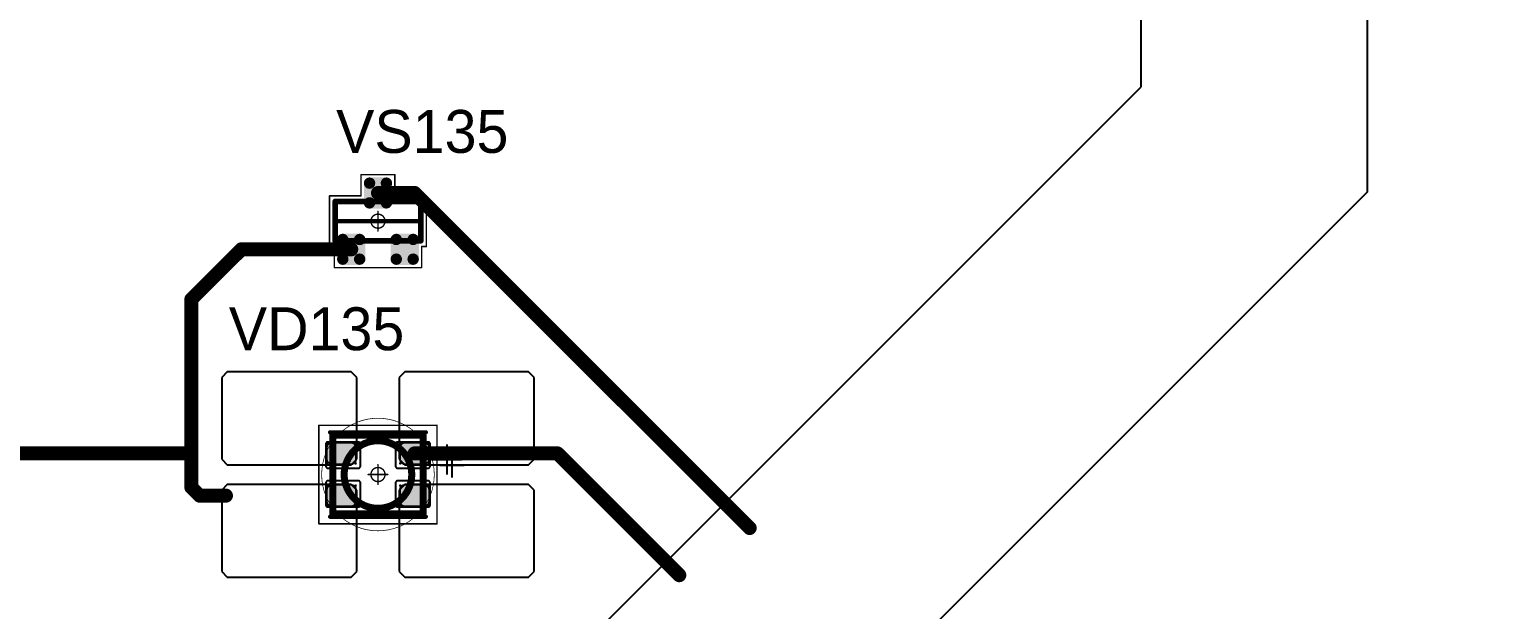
# Model space of a CAD drawing. Header units: millimetres. Extents: x 0 to 400, y 0 to 511.
# Drawn here: x 347.6 to 400, y 36.7 to 57.3 of the extents above; entities that cross this region are included whole.
import ezdxf

# ---------------------------------------------------------------- set-up
doc = ezdxf.new("R2010")
doc.units = ezdxf.units.MM
for name, color, linetype in [('Mechanical10', 56, 'Continuous'), ('Mechanical13', 56, 'Continuous'), ('Mechanical15', 56, 'Continuous'), ('Mechanical2', 216, 'Continuous'), ('TopLayer', 1, 'Continuous'), ('TopOverlay', 2, 'Continuous'), ('TopPaste', 8, 'Continuous'), ('TopSolder', 216, 'Continuous')]:
    doc.layers.add(name, color=color, linetype=linetype)

# ---------------------------------------------------------------- blocks, each defined once
blk = doc.blocks.new('SOT23_462')
at = {"layer": 'Mechanical13', "const_width": 0.2}
for points in [[(-0.7, 1.52), (0.7, 1.52)], [(-0.7, 1.52), (-0.7, -1.52)], [(0.7, 1.52), (0.7, -1.52)], [(-0.7, -1.52), (0.7, -1.52)]]:
    blk.add_lwpolyline(points, dxfattribs=at)
at = {"layer": 'Mechanical13', "const_width": 0.1}
for points in [[(-0.75, 1.52, 1), (-0.65, 1.52, 1)], [(-0.75, 1.52, 1), (-0.65, 1.52, 1)], [(0.65, 1.52, 1), (0.75, 1.52, 1)], [(0.65, 1.52, 1), (0.75, 1.52, 1)], [(-0.75, -1.52, 1), (-0.65, -1.52, 1)], [(-0.75, -1.52, 1), (-0.65, -1.52, 1)], [(0.65, -1.52, 1), (0.75, -1.52, 1)], [(0.65, -1.52, 1), (0.75, -1.52, 1)]]:
    blk.add_lwpolyline(points, format="xyb", close=True, dxfattribs=at)
at = {"layer": 'Mechanical15', "const_width": 0.05}
for points in [[(-1.65, 1.55), (-1.65, -1.55)], [(-1.65, 1.55), (-0.9, 1.55)], [(-0.9, 1.72), (-0.9, 1.55)], [(-0.9, 1.72), (0.9, 1.72)], [(0.9, 1.72), (0.9, 0.6)], [(0.9, 0.6), (1.65, 0.6)], [(1.65, 0.6), (1.65, -0.6)], [(-0.35, 0), (0.35, 0)], [(0, 0.35), (0, -0.35)], [(0.9, -0.6), (1.65, -0.6)], [(0.9, -0.6), (0.9, -1.72)], [(-1.65, -1.55), (-0.9, -1.55)], [(-0.9, -1.55), (-0.9, -1.72)], [(-0.9, -1.72), (0.9, -1.72)]]:
    blk.add_lwpolyline(points, dxfattribs=at)
at = {"layer": 'Mechanical15'}
for points, const_width in [([(-1.662, 1.55, 1), (-1.637, 1.55, 1)], 0.025), ([(-1.662, 1.55, 1), (-1.637, 1.55, 1)], 0.025), ([(-0.913, 1.72, 1), (-0.888, 1.72, 1)], 0.025), ([(-0.913, 1.72, 1), (-0.888, 1.72, 1)], 0.025), ([(-0.913, 1.55, 1), (-0.888, 1.55, 1)], 0.025), ([(-0.913, 1.55, 1), (-0.888, 1.55, 1)], 0.025), ([(0.888, 1.72, 1), (0.913, 1.72, 1)], 0.025), ([(0.888, 1.72, 1), (0.913, 1.72, 1)], 0.025), ([(0.888, 0.6, 1), (0.913, 0.6, 1)], 0.025), ([(0.888, 0.6, 1), (0.913, 0.6, 1)], 0.025), ([(1.637, 0.6, 1), (1.662, 0.6, 1)], 0.025), ([(1.637, 0.6, 1), (1.662, 0.6, 1)], 0.025), ([(-0.362, 0, 1), (-0.337, 0, 1)], 0.025), ([(0.25, 0, 1), (-0.25, 0, 1)], 0.05), ([(-0.262, 0, 1), (-0.238, 0, 1)], 0.025), ([(-0.012, 0.35, 1), (0.012, 0.35, 1)], 0.025), ([(0.238, 0, 1), (0.262, 0, 1)], 0.025), ([(0.337, 0, 1), (0.362, 0, 1)], 0.025), ([(-0.012, -0.35, 1), (0.012, -0.35, 1)], 0.025), ([(0.888, -0.6, 1), (0.913, -0.6, 1)], 0.025), ([(0.888, -0.6, 1), (0.913, -0.6, 1)], 0.025), ([(1.637, -0.6, 1), (1.662, -0.6, 1)], 0.025), ([(1.637, -0.6, 1), (1.662, -0.6, 1)], 0.025), ([(-1.662, -1.55, 1), (-1.637, -1.55, 1)], 0.025), ([(-1.662, -1.55, 1), (-1.637, -1.55, 1)], 0.025), ([(-0.913, -1.55, 1), (-0.888, -1.55, 1)], 0.025), ([(-0.913, -1.55, 1), (-0.888, -1.55, 1)], 0.025), ([(-0.913, -1.72, 1), (-0.888, -1.72, 1)], 0.025), ([(-0.913, -1.72, 1), (-0.888, -1.72, 1)], 0.025), ([(0.888, -1.72, 1), (0.913, -1.72, 1)], 0.025), ([(0.888, -1.72, 1), (0.913, -1.72, 1)], 0.025)]:
    blk.add_lwpolyline(points, format="xyb", close=True, dxfattribs=dict(at, const_width=const_width))
at = {"layer": 'TopLayer', "const_width": 0.1}
for points in [[(-1.4, 1.25, 1), (-1.3, 1.25, 1)], [(-0.7, 1.25, 1), (-0.6, 1.25, 1)], [(-1.4, 0.65, 1), (-1.3, 0.65, 1)], [(-0.7, 0.65, 1), (-0.6, 0.65, 1)], [(0.6, 0.3, 1), (0.7, 0.3, 1)], [(1.3, 0.3, 1), (1.4, 0.3, 1)], [(0.6, -0.3, 1), (0.7, -0.3, 1)], [(1.3, -0.3, 1), (1.4, -0.3, 1)], [(-1.4, -0.65, 1), (-1.3, -0.65, 1)], [(-0.7, -0.65, 1), (-0.6, -0.65, 1)], [(-1.4, -1.25, 1), (-1.3, -1.25, 1)], [(-0.7, -1.25, 1), (-0.6, -1.25, 1)]]:
    blk.add_lwpolyline(points, format="xyb", close=True, dxfattribs=at)
at = {"layer": 'TopLayer'}
for points in [[(-1.45, 1.25), (-1.45, 0.65), (-0.55, 1.25), (-0.55, 0.65)], [(-1.35, 1.35), (-1.35, 0.55), (-0.65, 1.35), (-0.65, 0.55)], [(0.55, 0.3), (0.55, -0.3), (1.45, 0.3), (1.45, -0.3)], [(0.65, 0.4), (0.65, -0.4), (1.35, 0.4), (1.35, -0.4)], [(-1.45, -0.65), (-1.45, -1.25), (-0.55, -0.65), (-0.55, -1.25)], [(-1.35, -0.55), (-1.35, -1.35), (-0.65, -0.55), (-0.65, -1.35)]]:
    blk.add_solid(points, dxfattribs=at)
at = {"layer": 'TopOverlay', "const_width": 0.15}
blk.add_lwpolyline([(0, 1.5), (0, -1.5)], dxfattribs=at)
at = {"layer": 'TopOverlay', "const_width": 0.075}
for points in [[(-0.038, 1.5, 1), (0.038, 1.5, 1)], [(-0.038, -1.5, 1), (0.038, -1.5, 1)]]:
    blk.add_lwpolyline(points, format="xyb", close=True, dxfattribs=at)
at = {"layer": 'TopPaste', "const_width": 0.075}
for points in [[(-1.387, 1.25, 1), (-1.313, 1.25, 1)], [(-0.687, 1.25, 1), (-0.613, 1.25, 1)], [(-1.387, 0.65, 1), (-1.313, 0.65, 1)], [(-0.687, 0.65, 1), (-0.613, 0.65, 1)], [(0.613, 0.3, 1), (0.687, 0.3, 1)], [(1.313, 0.3, 1), (1.387, 0.3, 1)], [(0.613, -0.3, 1), (0.687, -0.3, 1)], [(1.313, -0.3, 1), (1.387, -0.3, 1)], [(-1.387, -0.65, 1), (-1.313, -0.65, 1)], [(-0.687, -0.65, 1), (-0.613, -0.65, 1)], [(-1.387, -1.25, 1), (-1.313, -1.25, 1)], [(-0.687, -1.25, 1), (-0.613, -1.25, 1)]]:
    blk.add_lwpolyline(points, format="xyb", close=True, dxfattribs=at)
at = {"layer": 'TopPaste'}
for points in [[(-1.425, 1.25), (-1.425, 0.65), (-0.575, 1.25), (-0.575, 0.65)], [(-1.35, 1.325), (-1.35, 0.575), (-0.65, 1.325), (-0.65, 0.575)], [(0.575, 0.3), (0.575, -0.3), (1.425, 0.3), (1.425, -0.3)], [(0.65, 0.375), (0.65, -0.375), (1.35, 0.375), (1.35, -0.375)], [(-1.425, -0.65), (-1.425, -1.25), (-0.575, -0.65), (-0.575, -1.25)], [(-1.35, -0.575), (-1.35, -1.325), (-0.65, -0.575), (-0.65, -1.325)]]:
    blk.add_solid(points, dxfattribs=at)
at = {"layer": 'TopSolder', "const_width": 0.202}
for points in [[(-1.451, 1.25, 1), (-1.249, 1.25, 1)], [(-0.751, 1.25, 1), (-0.549, 1.25, 1)], [(-1.451, 0.65, 1), (-1.249, 0.65, 1)], [(-0.751, 0.65, 1), (-0.549, 0.65, 1)], [(0.549, 0.3, 1), (0.751, 0.3, 1)], [(1.249, 0.3, 1), (1.451, 0.3, 1)], [(-1.451, -0.65, 1), (-1.249, -0.65, 1)], [(-0.751, -0.65, 1), (-0.549, -0.65, 1)], [(0.549, -0.3, 1), (0.751, -0.3, 1)], [(1.249, -0.3, 1), (1.451, -0.3, 1)], [(-1.451, -1.25, 1), (-1.249, -1.25, 1)], [(-0.751, -1.25, 1), (-0.549, -1.25, 1)]]:
    blk.add_lwpolyline(points, format="xyb", close=True, dxfattribs=at)
at = {"layer": 'TopSolder'}
for points in [[(-1.552, 1.25), (-1.552, 0.65), (-0.448, 1.25), (-0.448, 0.65)], [(-1.35, 1.452), (-1.35, 0.448), (-0.65, 1.452), (-0.65, 0.448)], [(0.448, 0.3), (0.448, -0.3), (1.552, 0.3), (1.552, -0.3)], [(0.65, 0.502), (0.65, -0.502), (1.35, 0.502), (1.35, -0.502)], [(-1.35, -0.448), (-1.35, -1.452), (-0.65, -0.448), (-0.65, -1.452)], [(-1.552, -0.65), (-1.552, -1.25), (-0.448, -0.65), (-0.448, -1.25)]]:
    blk.add_solid(points, dxfattribs=at)
blk = doc.blocks.new('E65F_666')
at = {"layer": 'Mechanical13'}
for p, q in [((2.441, 1.071), (2.441, 0)), ((1.905, 0.536), (2.976, 0.536))]:
    blk.add_line(p, q, dxfattribs=at)
at = {"layer": 'Mechanical13', "const_width": 0.25}
for points in [[(-1.6, -1.4), (-1.6, 1.4)], [(-1.6, 1.4), (1.6, 1.4)], [(1.6, -1.4), (1.6, 1.4)], [(-1.6, -1.4), (1.6, -1.4)]]:
    blk.add_lwpolyline(points, dxfattribs=at)
at = {"layer": 'Mechanical13'}
for points, const_width in [([(-1.663, 1.4, 1), (-1.538, 1.4, 1)], 0.125), ([(-1.663, 1.4, 1), (-1.538, 1.4, 1)], 0.125), ([(1.2, 0, 1), (-1.2, 0, 1)], 0.25), ([(1.537, 1.4, 1), (1.662, 1.4, 1)], 0.125), ([(1.537, 1.4, 1), (1.662, 1.4, 1)], 0.125), ([(-1.263, 0, 1), (-1.138, 0, 1)], 0.125), ([(1.137, 0, 1), (1.262, 0, 1)], 0.125), ([(-1.663, -1.4, 1), (-1.538, -1.4, 1)], 0.125), ([(-1.663, -1.4, 1), (-1.538, -1.4, 1)], 0.125), ([(1.537, -1.4, 1), (1.662, -1.4, 1)], 0.125), ([(1.537, -1.4, 1), (1.662, -1.4, 1)], 0.125)]:
    blk.add_lwpolyline(points, format="xyb", close=True, dxfattribs=dict(at, const_width=const_width))
at = {"layer": 'Mechanical15', "const_width": 0.05}
for points in [[(-2.1, 1.75), (2.1, 1.75)], [(-2.1, -1.75), (-2.1, 1.75)], [(2.1, -1.75), (2.1, 1.75)], [(-0.35, 0), (0.35, 0)], [(-0.35, 0), (0.35, 0)], [(0, -0.35), (0, 0.35)], [(0, -0.35), (0, 0.35)], [(-2.1, -1.75), (2.1, -1.75)]]:
    blk.add_lwpolyline(points, dxfattribs=at)
at = {"layer": 'Mechanical15'}
for points, const_width in [([(-2.113, 1.75, 1), (-2.088, 1.75, 1)], 0.025), ([(-2.113, 1.75, 1), (-2.088, 1.75, 1)], 0.025), ([(2.087, 1.75, 1), (2.112, 1.75, 1)], 0.025), ([(2.087, 1.75, 1), (2.112, 1.75, 1)], 0.025), ([(-0.363, 0, 1), (-0.338, 0, 1)], 0.025), ([(-0.363, 0, 1), (-0.338, 0, 1)], 0.025), ([(0.25, 0, 1), (-0.25, 0, 1)], 0.05), ([(0.25, 0, 1), (-0.25, 0, 1)], 0.05), ([(-0.263, 0, 1), (-0.238, 0, 1)], 0.025), ([(-0.263, 0, 1), (-0.238, 0, 1)], 0.025), ([(-0.013, 0.35, 1), (0.012, 0.35, 1)], 0.025), ([(-0.013, 0.35, 1), (0.012, 0.35, 1)], 0.025), ([(0.237, 0, 1), (0.262, 0, 1)], 0.025), ([(0.237, 0, 1), (0.262, 0, 1)], 0.025), ([(0.337, 0, 1), (0.362, 0, 1)], 0.025), ([(0.337, 0, 1), (0.362, 0, 1)], 0.025), ([(-0.013, -0.35, 1), (0.012, -0.35, 1)], 0.025), ([(-0.013, -0.35, 1), (0.012, -0.35, 1)], 0.025), ([(-2.113, -1.75, 1), (-2.088, -1.75, 1)], 0.025), ([(-2.113, -1.75, 1), (-2.088, -1.75, 1)], 0.025), ([(2.087, -1.75, 1), (2.112, -1.75, 1)], 0.025), ([(2.087, -1.75, 1), (2.112, -1.75, 1)], 0.025)]:
    blk.add_lwpolyline(points, format="xyb", close=True, dxfattribs=dict(at, const_width=const_width))
at = {"layer": 'TopLayer'}
for p, q in [((-5.35, 3.65), (-5.55, 3.45)), ((-5.55, 3.45), (-5.55, 3.45)), ((-5.55, 3.45), (-5.55, 0.55)), ((-0.95, 3.65), (-5.35, 3.65)), ((-5.35, 3.65), (-5.35, 3.65)), ((-0.75, 3.45), (-0.95, 3.65)), ((-0.75, 0.55), (-0.75, 3.45)), ((0.95, 3.65), (0.75, 3.45)), ((0.75, 3.45), (0.75, 3.45)), ((0.75, 3.45), (0.75, 0.55)), ((5.35, 3.65), (0.95, 3.65)), ((0.95, 3.65), (0.95, 3.65)), ((5.55, 3.45), (5.35, 3.65)), ((5.55, 0.55), (5.55, 3.45)), ((-5.55, 0.55), (-5.35, 0.35)), ((-0.95, 0.35), (-0.75, 0.55)), ((0.75, 0.55), (0.95, 0.35)), ((5.35, 0.35), (5.55, 0.55)), ((-5.35, 0.35), (-0.95, 0.35)), ((0.95, 0.35), (5.35, 0.35)), ((-5.35, -0.35), (-5.55, -0.55)), ((-0.95, -0.35), (-5.35, -0.35)), ((-5.35, -0.35), (-5.35, -0.35)), ((-0.75, -0.55), (-0.95, -0.35)), ((0.95, -0.35), (0.75, -0.55)), ((5.35, -0.35), (0.95, -0.35)), ((0.95, -0.35), (0.95, -0.35)), ((5.55, -0.55), (5.35, -0.35)), ((-5.55, -0.55), (-5.55, -0.55)), ((-5.55, -0.55), (-5.55, -3.45)), ((-0.75, -3.45), (-0.75, -0.55)), ((0.75, -0.55), (0.75, -0.55)), ((0.75, -0.55), (0.75, -3.45)), ((5.55, -3.45), (5.55, -0.55)), ((-5.55, -3.45), (-5.35, -3.65)), ((-5.35, -3.65), (-0.95, -3.65)), ((-0.95, -3.65), (-0.75, -3.45)), ((0.75, -3.45), (0.95, -3.65)), ((0.95, -3.65), (5.35, -3.65)), ((5.35, -3.65), (5.55, -3.45))]:
    blk.add_line(p, q, dxfattribs=at)
at = {"layer": 'TopLayer', "const_width": 0.04}
for points in [[(-1.83, 1.11, 1), (-1.79, 1.11, 1)], [(-0.81, 1.11, 1), (-0.77, 1.11, 1)], [(0.77, 1.11, 1), (0.81, 1.11, 1)], [(1.79, 1.11, 1), (1.83, 1.11, 1)], [(-1.83, 0.39, 1), (-1.79, 0.39, 1)], [(-0.81, 0.39, 1), (-0.77, 0.39, 1)], [(0.77, 0.39, 1), (0.81, 0.39, 1)], [(1.79, 0.39, 1), (1.83, 0.39, 1)], [(-1.83, -0.39, 1), (-1.79, -0.39, 1)], [(-0.81, -0.39, 1), (-0.77, -0.39, 1)], [(0.77, -0.39, 1), (0.81, -0.39, 1)], [(1.79, -0.39, 1), (1.83, -0.39, 1)], [(-1.83, -1.11, 1), (-1.79, -1.11, 1)], [(-0.81, -1.11, 1), (-0.77, -1.11, 1)], [(0.77, -1.11, 1), (0.81, -1.11, 1)], [(1.79, -1.11, 1), (1.83, -1.11, 1)]]:
    blk.add_lwpolyline(points, format="xyb", close=True, dxfattribs=at)
at = {"layer": 'TopLayer'}
for points in [[(-1.85, 1.11), (-1.85, 0.39), (-0.75, 1.11), (-0.75, 0.39)], [(-1.81, 1.15), (-1.81, 0.35), (-0.79, 1.15), (-0.79, 0.35)], [(0.75, 1.11), (0.75, 0.39), (1.85, 1.11), (1.85, 0.39)], [(0.79, 1.15), (0.79, 0.35), (1.81, 1.15), (1.81, 0.35)], [(-1.85, -0.39), (-1.85, -1.11), (-0.75, -0.39), (-0.75, -1.11)], [(-1.81, -0.35), (-1.81, -1.15), (-0.79, -0.35), (-0.79, -1.15)], [(0.75, -0.39), (0.75, -1.11), (1.85, -0.39), (1.85, -1.11)], [(0.79, -0.35), (0.79, -1.15), (1.81, -0.35), (1.81, -1.15)]]:
    blk.add_solid(points, dxfattribs=at)
at = {"layer": 'TopOverlay'}
for p, q in [((2.628, 0.757), (2.628, -0.1)), ((2.2, 0.328), (3.057, 0.328))]:
    blk.add_line(p, q, dxfattribs=at)
at = {"layer": 'TopOverlay', "const_width": 0.15}
for points in [[(-1.7, 1.5), (1.7, 1.5)], [(-1.7, -1.5), (1.7, -1.5)]]:
    blk.add_lwpolyline(points, dxfattribs=at)
at = {"layer": 'TopOverlay', "const_width": 0.075}
for points in [[(-1.738, 1.5, 1), (-1.663, 1.5, 1)], [(1.662, 1.5, 1), (1.737, 1.5, 1)], [(-1.738, -1.5, 1), (-1.663, -1.5, 1)], [(1.662, -1.5, 1), (1.737, -1.5, 1)]]:
    blk.add_lwpolyline(points, format="xyb", close=True, dxfattribs=at)
at = {"layer": 'TopPaste'}
for p, q in [((-1.773, 1.073), (-1.814, 1.011)), ((-1.711, 1.114), (-1.773, 1.073)), ((-1.638, 1.129), (-1.711, 1.114)), ((-0.963, 1.129), (-1.638, 1.129)), ((-0.889, 1.114), (-0.963, 1.129)), ((-0.827, 1.073), (-0.889, 1.114)), ((-0.786, 1.011), (-0.827, 1.073)), ((0.827, 1.073), (0.786, 1.011)), ((0.889, 1.114), (0.827, 1.073)), ((0.962, 1.129), (0.889, 1.114)), ((1.637, 1.129), (0.962, 1.129)), ((1.711, 1.114), (1.637, 1.129)), ((1.773, 1.073), (1.711, 1.114)), ((1.814, 1.011), (1.773, 1.073)), ((-1.814, 1.011), (-1.829, 0.938)), ((-1.829, 0.938), (-1.829, 0.563)), ((-1.829, 0.563), (-1.814, 0.489)), ((-0.771, 0.938), (-0.786, 1.011)), ((-0.786, 0.489), (-0.771, 0.563)), ((-0.771, 0.563), (-0.771, 0.938)), ((0.786, 1.011), (0.771, 0.938)), ((0.771, 0.938), (0.771, 0.563)), ((0.771, 0.563), (0.786, 0.489)), ((1.829, 0.938), (1.814, 1.011)), ((1.814, 0.489), (1.829, 0.563)), ((1.829, 0.563), (1.829, 0.938)), ((-1.814, 0.489), (-1.773, 0.427)), ((-1.773, 0.427), (-1.711, 0.386)), ((-1.711, 0.386), (-1.638, 0.371)), ((-1.638, 0.371), (-0.963, 0.371)), ((-0.963, 0.371), (-0.889, 0.386)), ((-0.889, 0.386), (-0.827, 0.427)), ((-0.827, 0.427), (-0.786, 0.489)), ((0.786, 0.489), (0.827, 0.427)), ((0.827, 0.427), (0.889, 0.386)), ((0.889, 0.386), (0.962, 0.371)), ((0.962, 0.371), (1.637, 0.371)), ((1.637, 0.371), (1.711, 0.386)), ((1.711, 0.386), (1.773, 0.427)), ((1.773, 0.427), (1.814, 0.489)), ((-1.814, -0.489), (-1.829, -0.563)), ((-1.773, -0.427), (-1.814, -0.489)), ((-1.711, -0.386), (-1.773, -0.427)), ((-1.638, -0.371), (-1.711, -0.386)), ((-0.963, -0.371), (-1.638, -0.371)), ((-0.889, -0.386), (-0.963, -0.371)), ((-0.827, -0.427), (-0.889, -0.386)), ((-0.786, -0.489), (-0.827, -0.427)), ((-0.771, -0.563), (-0.786, -0.489)), ((0.786, -0.489), (0.771, -0.563)), ((0.827, -0.427), (0.786, -0.489)), ((0.889, -0.386), (0.827, -0.427)), ((0.962, -0.371), (0.889, -0.386)), ((1.637, -0.371), (0.962, -0.371)), ((1.711, -0.386), (1.637, -0.371)), ((1.773, -0.427), (1.711, -0.386)), ((1.814, -0.489), (1.773, -0.427)), ((1.829, -0.563), (1.814, -0.489)), ((-1.829, -0.563), (-1.829, -0.938)), ((-1.829, -0.938), (-1.814, -1.011)), ((-1.814, -1.011), (-1.773, -1.073)), ((-0.827, -1.073), (-0.786, -1.011)), ((-0.786, -1.011), (-0.771, -0.938)), ((-0.771, -0.938), (-0.771, -0.563)), ((0.771, -0.563), (0.771, -0.938)), ((0.771, -0.938), (0.786, -1.011)), ((0.786, -1.011), (0.827, -1.073)), ((1.773, -1.073), (1.814, -1.011)), ((1.814, -1.011), (1.829, -0.938)), ((1.829, -0.938), (1.829, -0.563)), ((-1.773, -1.073), (-1.711, -1.114)), ((-1.711, -1.114), (-1.638, -1.129)), ((-1.638, -1.129), (-0.963, -1.129)), ((-0.963, -1.129), (-0.889, -1.114)), ((-0.889, -1.114), (-0.827, -1.073)), ((0.827, -1.073), (0.889, -1.114)), ((0.889, -1.114), (0.962, -1.129)), ((0.962, -1.129), (1.637, -1.129)), ((1.637, -1.129), (1.711, -1.114)), ((1.711, -1.114), (1.773, -1.073))]:
    blk.add_line(p, q, dxfattribs=at)
at = {"layer": 'TopSolder'}
for p, q in [((-1.842, 1.129), (-1.85, 1.111)), ((-1.85, 1.111), (-1.85, 1.101)), ((-1.85, 1.101), (-1.85, 1.101)), ((-1.85, 1.101), (-1.85, 0.301)), ((-1.828, 1.143), (-1.842, 1.129)), ((-1.81, 1.151), (-1.828, 1.143)), ((-1.8, 1.151), (-1.81, 1.151)), ((-0.7, 1.151), (-1.8, 1.151)), ((-0.685, 1.151), (-0.7, 1.151)), ((-0.7, 1.151), (-0.7, 1.151)), ((-0.658, 1.139), (-0.685, 1.151)), ((-0.636, 1.118), (-0.658, 1.139)), ((-0.625, 1.09), (-0.636, 1.118)), ((-0.625, 1.076), (-0.625, 1.09)), ((-0.625, 0.301), (-0.625, 1.076)), ((0.636, 1.118), (0.625, 1.09)), ((0.625, 1.09), (0.625, 1.076)), ((0.625, 1.076), (0.625, 1.076)), ((0.625, 1.076), (0.625, 0.301)), ((0.657, 1.139), (0.636, 1.118)), ((0.685, 1.151), (0.657, 1.139)), ((0.7, 1.151), (0.685, 1.151)), ((1.8, 1.151), (0.7, 1.151)), ((1.81, 1.151), (1.8, 1.151)), ((1.8, 1.151), (1.8, 1.151)), ((1.828, 1.143), (1.81, 1.151)), ((1.842, 1.129), (1.828, 1.143)), ((1.85, 1.111), (1.842, 1.129)), ((1.85, 1.101), (1.85, 1.111)), ((1.85, 0.301), (1.85, 1.101)), ((-1.85, 0.301), (-1.85, 0.286)), ((-1.85, 0.286), (-1.839, 0.258)), ((-1.839, 0.258), (-1.818, 0.237)), ((-1.818, 0.237), (-1.79, 0.226)), ((-1.79, 0.226), (-1.775, 0.226)), ((-1.775, 0.226), (-1.775, 0.226)), ((-1.775, 0.226), (-0.7, 0.226)), ((-0.7, 0.226), (-0.685, 0.226)), ((-0.685, 0.226), (-0.658, 0.237)), ((-0.658, 0.237), (-0.636, 0.258)), ((-0.636, 0.258), (-0.625, 0.286)), ((-0.625, 0.286), (-0.625, 0.301)), ((-0.625, 0.301), (-0.625, 0.301)), ((0.625, 0.301), (0.625, 0.286)), ((0.625, 0.286), (0.636, 0.258)), ((0.636, 0.258), (0.657, 0.237)), ((0.657, 0.237), (0.685, 0.226)), ((0.685, 0.226), (0.7, 0.226)), ((0.7, 0.226), (0.7, 0.226)), ((0.7, 0.226), (1.775, 0.226)), ((1.775, 0.226), (1.79, 0.226)), ((1.79, 0.226), (1.817, 0.237)), ((1.817, 0.237), (1.839, 0.258)), ((1.839, 0.258), (1.85, 0.286)), ((1.85, 0.286), (1.85, 0.301)), ((1.85, 0.301), (1.85, 0.301)), ((-1.839, -0.257), (-1.85, -0.285)), ((-1.85, -0.285), (-1.85, -0.299)), ((-1.85, -0.299), (-1.85, -0.299)), ((-1.85, -0.299), (-1.85, -1.099)), ((-1.818, -0.236), (-1.839, -0.257)), ((-1.79, -0.224), (-1.818, -0.236)), ((-1.775, -0.224), (-1.79, -0.224)), ((-0.7, -0.224), (-1.775, -0.224)), ((-0.685, -0.224), (-0.7, -0.224)), ((-0.7, -0.224), (-0.7, -0.224)), ((-0.658, -0.236), (-0.685, -0.224)), ((-0.636, -0.257), (-0.658, -0.236)), ((-0.625, -0.285), (-0.636, -0.257)), ((-0.625, -0.299), (-0.625, -0.285)), ((-0.625, -1.074), (-0.625, -0.299)), ((0.636, -0.257), (0.625, -0.285)), ((0.625, -0.285), (0.625, -0.299)), ((0.625, -0.299), (0.625, -0.299)), ((0.625, -0.299), (0.625, -1.074)), ((0.657, -0.236), (0.636, -0.257)), ((0.685, -0.224), (0.657, -0.236)), ((0.7, -0.224), (0.685, -0.224)), ((1.775, -0.224), (0.7, -0.224)), ((1.79, -0.224), (1.775, -0.224)), ((1.775, -0.224), (1.775, -0.224)), ((1.817, -0.236), (1.79, -0.224)), ((1.839, -0.257), (1.817, -0.236)), ((1.85, -0.285), (1.839, -0.257)), ((1.85, -0.299), (1.85, -0.285)), ((1.85, -1.099), (1.85, -0.299)), ((-1.85, -1.099), (-1.85, -1.109)), ((-1.85, -1.109), (-1.842, -1.128)), ((-1.842, -1.128), (-1.828, -1.142)), ((-1.828, -1.142), (-1.81, -1.149)), ((-1.81, -1.149), (-1.8, -1.149)), ((-1.8, -1.149), (-0.7, -1.149)), ((-1.8, -1.149), (-1.8, -1.149)), ((-0.7, -1.149), (-0.685, -1.149)), ((-0.685, -1.149), (-0.658, -1.138)), ((-0.658, -1.138), (-0.636, -1.117)), ((-0.636, -1.117), (-0.625, -1.089)), ((-0.625, -1.089), (-0.625, -1.074)), ((-0.625, -1.074), (-0.625, -1.074)), ((0.625, -1.074), (0.625, -1.089)), ((0.625, -1.089), (0.636, -1.117)), ((0.636, -1.117), (0.657, -1.138)), ((0.657, -1.138), (0.685, -1.149)), ((0.685, -1.149), (0.7, -1.149)), ((0.7, -1.149), (1.8, -1.149)), ((0.7, -1.149), (0.7, -1.149)), ((1.8, -1.149), (1.81, -1.149)), ((1.81, -1.149), (1.828, -1.142)), ((1.828, -1.142), (1.842, -1.128)), ((1.842, -1.128), (1.85, -1.109)), ((1.85, -1.109), (1.85, -1.099)), ((1.85, -1.099), (1.85, -1.099))]:
    blk.add_line(p, q, dxfattribs=at)

msp = doc.modelspace()

# ---------------------------------------------------------------- linework, layer by layer
at = {"layer": 'Mechanical10', "const_width": 0.01}
msp.add_lwpolyline([(400, 0), (400, 428)], dxfattribs=at)
at = {"layer": 'Mechanical2'}
for points, const_width in [([(362, 41.5, 1), (358, 41.5, 1)], 0.0254), ([(360, 43.5, 1), (360, 43.5, 1)], 0.0005), ([(357.994, 41.5, 1), (358.006, 41.5, 1)], 0.0127), ([(358, 41.5, 1), (358, 41.5, 1)], 0.0005), ([(361.994, 41.5, 1), (362.006, 41.5, 1)], 0.0127), ([(362, 41.5, 1), (362, 41.5, 1)], 0.0005), ([(360, 39.5, 1), (360, 39.5, 1)], 0.0005)]:
    msp.add_lwpolyline(points, format="xyb", close=True, dxfattribs=dict(at, const_width=const_width))
at = {"layer": 'Mechanical2', "const_width": 0.001}
for points in [[(360, 39.5), (360, 43.5)], [(358, 41.5), (362, 41.5)]]:
    msp.add_lwpolyline(points, dxfattribs=at)
at = {"layer": 'TopLayer'}
for p, q in [((387.1, 55.275), (387.1, 345.002)), ((395.126, 208.792), (395.126, 51.526)), ((348.325, 16.5), (387.1, 55.275)), ((395.126, 51.526), (351.6, 8))]:
    msp.add_line(p, q, dxfattribs=at)
at = {"layer": 'TopLayer', "const_width": 0.5}
for points in [[(360, 51.5), (361.3, 51.5)], [(361.3, 51.5), (373.2, 39.6)], [(353.375, 47.725), (355.15, 49.5)], [(355.15, 49.5), (359.05, 49.5)], [(353.375, 42.5), (353.375, 47.725)], [(341.3, 42.25), (353.125, 42.25)], [(353.375, 41.043), (353.375, 42.5)], [(361.3, 42.25), (366.375, 42.25)], [(366.375, 42.25), (370.7, 37.925)], [(353.375, 41.043), (353.668, 40.75)], [(353.668, 40.75), (354.6, 40.75)]]:
    msp.add_lwpolyline(points, dxfattribs=at)
at = {"layer": 'TopLayer', "const_width": 0.25}
for points in [[(359.875, 51.5, 1), (360.125, 51.5, 1)], [(361.175, 51.5, 1), (361.425, 51.5, 1)], [(361.175, 51.5, 1), (361.425, 51.5, 1)], [(355.025, 49.5, 1), (355.275, 49.5, 1)], [(355.025, 49.5, 1), (355.275, 49.5, 1)], [(358.925, 49.5, 1), (359.175, 49.5, 1)], [(353.25, 47.725, 1), (353.5, 47.725, 1)], [(353.25, 47.725, 1), (353.5, 47.725, 1)], [(353, 42.25, 1), (353.25, 42.25, 1)], [(353.25, 42.5, 1), (353.5, 42.5, 1)], [(353.25, 42.5, 1), (353.5, 42.5, 1)], [(361.175, 42.25, 1), (361.425, 42.25, 1)], [(366.25, 42.25, 1), (366.5, 42.25, 1)], [(366.25, 42.25, 1), (366.5, 42.25, 1)], [(353.25, 41.043, 1), (353.5, 41.043, 1)], [(353.25, 41.043, 1), (353.5, 41.043, 1)], [(353.543, 40.75, 1), (353.793, 40.75, 1)], [(353.543, 40.75, 1), (353.793, 40.75, 1)], [(354.475, 40.75, 1), (354.725, 40.75, 1)], [(373.075, 39.6, 1), (373.325, 39.6, 1)], [(370.575, 37.925, 1), (370.825, 37.925, 1)]]:
    msp.add_lwpolyline(points, format="xyb", close=True, dxfattribs=at)

# ---------------------------------------------------------------- block references
for name, p, rotation in [('SOT23_462', (360, 50.5), 90), ('E65F_666', (360, 41.5), 360)]:
    msp.add_blockref(name, p, dxfattribs=dict(rotation=rotation))

# ---------------------------------------------------------------- texts
at = {"layer": 'TopOverlay'}
for s, p in [('VS135', (358.514, 52.926)), ('VD135', (354.704, 45.916))]:
    msp.add_text(s, height=1.524, dxfattribs=at).set_placement(p)

doc.saveas('drawing.dxf')
